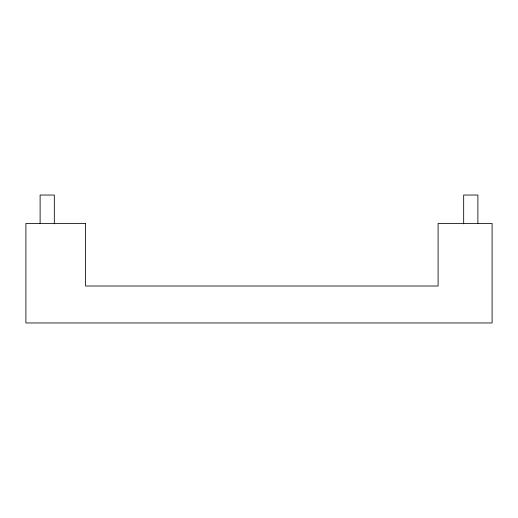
<?xml version="1.0" encoding="UTF-8"?>
<svg xmlns="http://www.w3.org/2000/svg" width="518" height="518" viewBox="0 0 518 518"><rect width="100%" height="100%" fill="white"/><g stroke="black" fill="none" stroke-linecap="round" stroke-linejoin="round"><path stroke-width="0.78" d="M477.887 223.465L477.887 195.04L463.675 195.04L463.675 223.867M54.325 223.867L54.325 195.04L40.113 195.04L40.113 223.465M85.599 223.465L25.9 223.465L25.9 322.96L492.1 322.96L492.1 223.465L438.092 223.465L438.092 286.007L85.599 286.007L85.599 223.465"/></g></svg>
